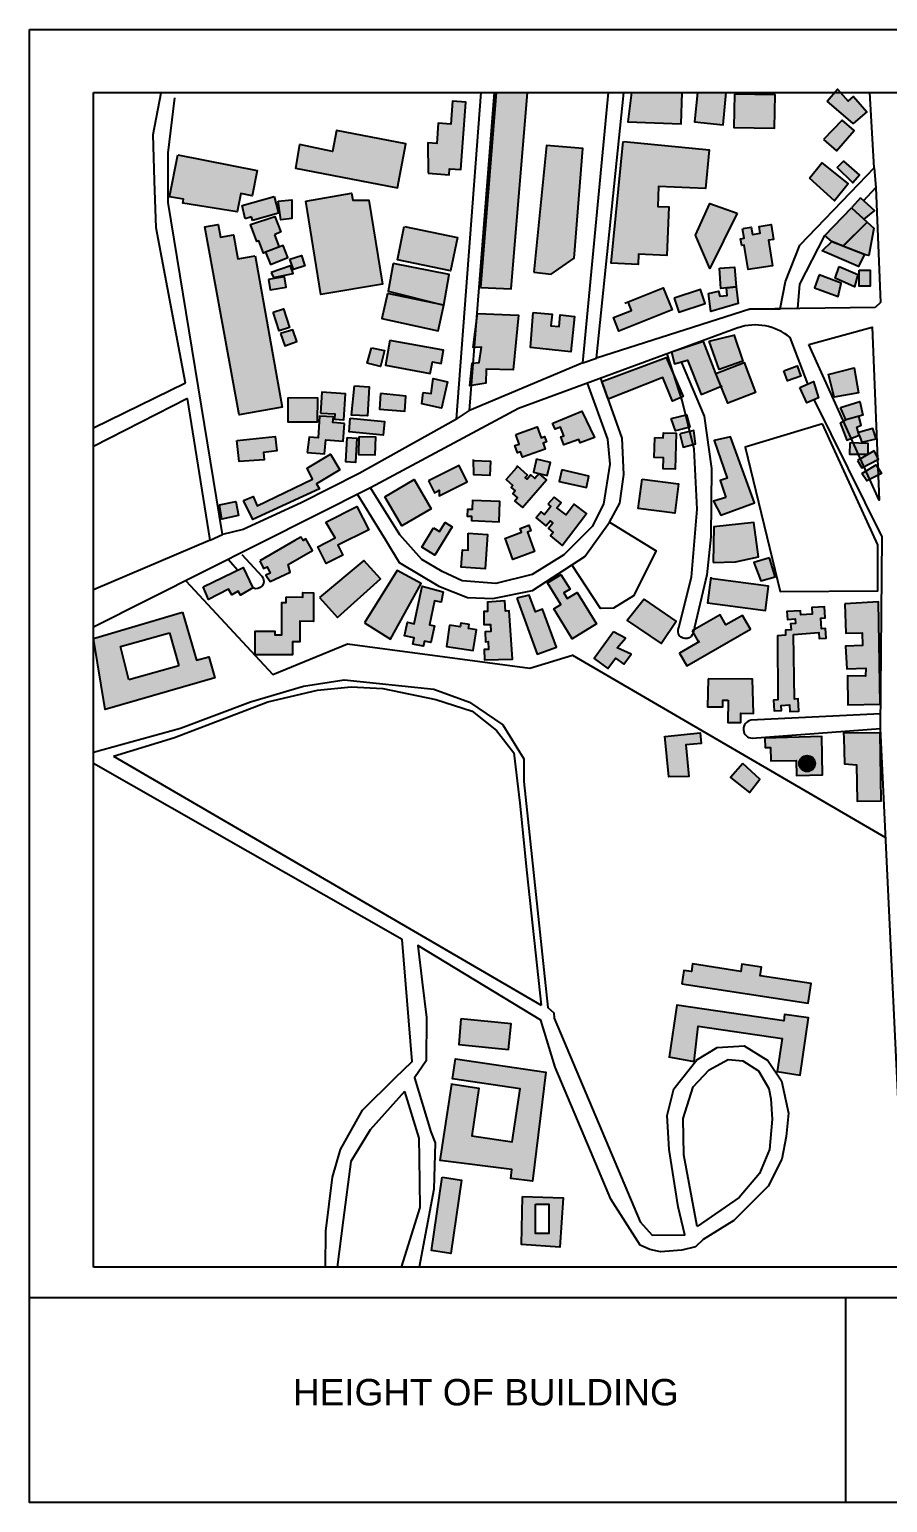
# Model space of a CAD drawing. Header units: millimetres. Extents: x -75360 to 914439, y -5036 to 71141.
# Drawn here: x 393312 to 412789, y -4329 to 29103 of the extents above; entities that cross this region are included whole.
import ezdxf

# ---------------------------------------------------------------- set-up
doc = ezdxf.new("R2010")
doc.units = ezdxf.units.MM
doc.styles.get("Standard").update_dxf_attribs({"font": 'arial.ttf'})

msp = doc.modelspace()

# ---------------------------------------------------------------- hatches: boundary and pattern name
at = {"true_color": 0x2776bb}
h = msp.add_hatch(color=152, dxfattribs=at)
h.dxf.hatch_style = 1
h.paths.add_polyline_path([(408741, 26372), (406787, 26562), (406519, 23796), (407128, 23769), (407138, 24003), (407780, 23974), (407828, 25074), (407571, 25085), (407591, 25539), (408656, 25493)])
h.paths.add_polyline_path([(401857, 26509), (400283, 26813), (400190, 26332), (399438, 26489), (399353, 25956), (401664, 25509)])
h.paths.add_polyline_path([(401016, 25231), (400649, 25225), (400619, 25390), (399583, 25203), (399929, 23090), (401329, 23319)])
h.paths.add_polyline_path([(403219, 27453), (402912, 27475), (402874, 26957), (402591, 26978), (402557, 26518), (402352, 26533), (402360, 25838), (402836, 25803), (402846, 25942), (403106, 25923)])
h.paths.add_polyline_path([(412624, 13141), (411789, 13129), (411793, 13024), (411814, 12435), (412084, 12416), (412096, 11589), (412646, 11597)])
h.paths.add_polyline_path([(409678, 15489), (409495, 15806), (409118, 15589), (408986, 15818), (408390, 15473), (408375, 15412), (408498, 15197), (408067, 14948), (408235, 14657)])
h.paths.add_polyline_path([(405744, 16326), (405519, 16188), (405442, 16314), (405582, 16399), (405377, 16734), (405073, 16547), (405376, 16053), (405214, 15954), (405631, 15275), (406182, 15613)])
h.paths.add_polyline_path([(404958, 15946), (404796, 15887), (404658, 16267), (404372, 16196), (404836, 14924), (405272, 15083)])
h.paths.add_polyline_path([(405958, 18115), (405678, 18328), (405493, 18085), (405284, 18243), (405377, 18365), (405218, 18487), (405079, 18331), (405148, 18275), (404999, 18092), (404923, 18154), (404811, 18017), (405035, 17834), (405131, 17951), (405194, 17900), (405093, 17777), (405200, 17689), (405135, 17610), (405406, 17388)])
h.paths.add_polyline_path([(410088, 24318), (410203, 24337), (410149, 24676), (409873, 24632), (409897, 24480), (409721, 24452), (409695, 24613), (409497, 24581), (409531, 24364), (409454, 24352), (409478, 24202), (409538, 24211), (409628, 23654), (410180, 23742)])
h.paths.add_polyline_path([(409372, 24932), (408757, 25156), (408426, 24435), (408753, 23679)])
h.paths.add_polyline_path([(410239, 27620), (409312, 27635), (409300, 26878), (410226, 26862)])
h.paths.add_polyline_path([(409127, 27671), (408474, 27671), (408409, 27004), (409056, 26941)])
h.paths.add_polyline_path([(408130, 27671), (406974, 27671), (406897, 27010), (408101, 26961)])
at = {"true_color": 0xffffff}
h = msp.add_hatch(color=7, dxfattribs=at)
h.dxf.hatch_style = 1
h.paths.add_polyline_path([(404615, 27672), (403907, 27672), (403552, 23245), (404245, 23220)])
h.paths.add_polyline_path([(405873, 26404), (405051, 26471), (404764, 23591), (405150, 23553), (405672, 23913)])
h.paths.add_polyline_path([(407992, 15673), (407263, 16172), (406879, 15687), (407647, 15165)])
h.paths.add_polyline_path([(406966, 14928), (406655, 15069), (406841, 15287), (406569, 15431), (406132, 14824), (406442, 14601), (406613, 14838), (406803, 14701)])
h.paths.add_polyline_path([(408043, 18790), (407218, 18896), (407132, 18230), (407957, 18124)])
h = msp.add_hatch(color=7, dxfattribs=at)
h.dxf.hatch_style = 1
h.paths.add_polyline_path([(415501, 27141), (415204, 27427), (415163, 27299), (414997, 27377), (414847, 27086), (414858, 26873), (414922, 26841), (415105, 26724), (415278, 26879)])
h.paths.add_polyline_path([(415793, 26978), (415554, 27204), (415278, 26879), (415488, 26656)])
h.paths.add_polyline_path([(416862, 27130), (416506, 26885), (416971, 26275), (417311, 26531)])
h.paths.add_polyline_path([(416664, 26284), (416463, 26588), (416070, 26328), (416272, 26024)])
h.paths.add_polyline_path([(416627, 26192), (416167, 25849), (416675, 25177), (416964, 25395), (417130, 25516)])
h.paths.add_polyline_path([(415740, 25407), (415466, 25746), (415083, 25435), (415358, 25097)])
h.paths.add_polyline_path([(416476, 25218), (416225, 25476), (415760, 25098), (416016, 24812)])
h.paths.add_polyline_path([(417137, 25139), (416964, 25395), (416385, 24959), (416597, 24699)])
h.paths.add_polyline_path([(417508, 26021), (417296, 26100), (417068, 25958), (416991, 25703), (417130, 25516), (417189, 25479), (417291, 25441)])
h.paths.add_polyline_path([(419493, 26578), (418129, 26740), (418090, 26235), (418406, 26210), (418370, 25745), (419366, 25615)])
h.paths.add_polyline_path([(415722, 24350), (415717, 24548), (414988, 24378), (415006, 24026), (415651, 24170), (415702, 23833), (415980, 24010)])
h.paths.add_polyline_path([(415651, 24170), (415006, 24026), (415025, 23672), (415702, 23833)])
h.paths.add_polyline_path([(415702, 23833), (415025, 23672), (415043, 23327), (415395, 23358), (415741, 23387)])
h.paths.add_polyline_path([(415793, 23391), (415395, 23356), (415429, 22969), (415810, 23009)])
h.paths.add_polyline_path([(416445, 23761), (415837, 23705), (415873, 23303), (416049, 23328), (416088, 23050), (416326, 23083), (416288, 23353), (416467, 23378)])
h.paths.add_polyline_path([(416482, 24454), (416235, 24786), (415739, 24465), (415932, 24107)])
h.paths.add_polyline_path([(416513, 24283), (416207, 24281), (416204, 23999), (416510, 23996)])
h.paths.add_polyline_path([(416849, 24282), (416513, 24283), (416511, 24090), (416851, 24099)])
h.paths.add_polyline_path([(417438, 24557), (417130, 24575), (417119, 24467), (417042, 24475), (416959, 23650), (417343, 23612)])
h.paths.add_polyline_path([(416871, 24019), (416543, 23999), (416549, 23755), (416877, 23763)])
h.paths.add_polyline_path([(417021, 23196), (416925, 23603), (416491, 23475), (416516, 23361), (416373, 23330), (416438, 23028)])
h.paths.add_polyline_path([(417534, 24173), (417406, 23744), (418677, 23381), (418811, 23813)])
h.paths.add_polyline_path([(418520, 24865), (418239, 24953), (418141, 24659), (418428, 24570)])
h.paths.add_polyline_path([(419189, 24502), (418783, 24625), (418743, 24493), (418463, 24577), (418394, 24349), (419080, 24142)])
h.paths.add_polyline_path([(419143, 25513), (418178, 25554), (418161, 25142), (419126, 25103)])
h.paths.add_polyline_path([(419373, 23611), (418950, 23694), (418866, 23268), (419290, 23185)])
h.paths.add_polyline_path([(418124, 22994), (418004, 22787), (418313, 22639), (418234, 22473), (418294, 22439), (418560, 22755)])
h.paths.add_polyline_path([(418679, 22689), (418560, 22755), (418294, 22439), (418473, 22335)])
h.paths.add_polyline_path([(418112, 22698), (417867, 22790), (417757, 22506), (418001, 22412)])
h.paths.add_polyline_path([(417431, 23140), (417089, 23198), (417026, 22897), (417375, 22814)])
h.paths.add_polyline_path([(417034, 22039), (415247, 22335), (415118, 22008), (416978, 21700)])
h.paths.add_polyline_path([(417134, 21420), (416816, 21432), (416780, 20780), (417111, 20768)])
h.paths.add_polyline_path([(417954, 21306), (417738, 21439), (417547, 21128), (417762, 20995)])
h.paths.add_polyline_path([(418416, 21157), (418106, 21293), (418099, 21272), (417932, 20889), (418240, 20755)])
h.paths.add_polyline_path([(418663, 20829), (418491, 20916), (418305, 20545), (418477, 20458)])
h.paths.add_polyline_path([(419360, 20491), (419042, 20631), (418937, 20393), (419255, 20253)])
h.paths.add_polyline_path([(419346, 20128), (419060, 20221), (418965, 19931), (419251, 19837)])
h.paths.add_polyline_path([(418780, 19465), (417816, 19602), (417804, 19364), (418744, 19223)])
h.paths.add_polyline_path([(417445, 19798), (416767, 19881), (416744, 19459), (417436, 19393)])
h.paths.add_polyline_path([(417669, 19332), (416962, 19358), (416962, 19123), (417669, 19123)])
h.paths.add_polyline_path([(418541, 19107), (418277, 19116), (418259, 18843), (418523, 18825)])
h.paths.add_polyline_path([(418530, 18599), (418248, 18605), (418253, 18278), (418525, 18290)])
h.paths.add_polyline_path([(419276, 18774), (419158, 19028), (418538, 18739), (418680, 18496)])
h.paths.add_polyline_path([(415827, 16481), (415429, 16444), (415557, 15841), (415833, 15886)])
h.paths.add_polyline_path([(417099, 16584), (416121, 16559), (416127, 15938), (417113, 16004)])
h.paths.add_polyline_path([(417543, 16953), (417135, 16953), (417135, 15887), (417543, 15887)])
h.paths.add_polyline_path([(419662, 17918), (419242, 18008), (419260, 17711), (418240, 17895), (418088, 15961), (419033, 15904), (419054, 16246), (418472, 16281), (418519, 17060), (419312, 16810)])
h.paths.add_polyline_path([(417244, 13239), (417253, 13237), (417313, 13485), (416625, 13653), (416398, 12835), (417066, 12675), (417107, 12738)])
h.paths.add_polyline_path([(417845, 13144), (417244, 13239), (417102, 12721), (417714, 12553)])
h.paths.add_polyline_path([(416567, 13656), (416313, 13706), (416334, 13814), (416000, 13880), (415957, 13664), (415871, 13231), (416433, 13079)])
h.paths.add_polyline_path([(415957, 13664), (415661, 13742), (415525, 13209), (415850, 13126)])
h.paths.add_polyline_path([(418613, 13290), (418291, 13374), (418101, 12649), (418396, 12572)])
h.paths.add_polyline_path([(418911, 13000), (418575, 13067), (418437, 12626), (418780, 12530)])
h.paths.add_polyline_path([(419231, 12840), (418908, 12911), (418820, 12559), (419153, 12486)])
h.paths.add_polyline_path([(418384, 15090), (418010, 15161), (417788, 14207), (418133, 14138)])
h.paths.add_polyline_path([(418133, 14138), (417788, 14207), (417658, 13663), (418030, 13593)])
h.paths.add_polyline_path([(418682, 15094), (418396, 15169), (418384, 15090), (418133, 14138), (418030, 13593), (418028, 13582), (418304, 13536)])
h.paths.add_polyline_path([(418010, 15161), (417625, 15234), (417443, 14276), (417788, 14207)])
h.paths.add_polyline_path([(419016, 15007), (418682, 15094), (418450, 14024), (418739, 13948)])
h.paths.add_polyline_path([(419368, 14920), (419078, 15004), (418991, 14649), (419283, 14599)])
h.paths.add_polyline_path([(419333, 14527), (418976, 14599), (418920, 14322), (419261, 14257)])
h.paths.add_polyline_path([(416241, 10476), (415946, 10664), (415537, 10082), (415829, 9880)])
h.paths.add_polyline_path([(416881, 10576), (416569, 10741), (416275, 10286), (416598, 10096)])
h.paths.add_polyline_path([(417605, 10594), (417479, 10663), (417015, 9893), (417167, 9801)])
h.paths.add_polyline_path([(417970, 10200), (417715, 10381), (417400, 9906), (417640, 9736)])
h.paths.add_polyline_path([(417942, 10938), (417666, 11090), (417429, 10691), (417717, 10532)])
h.paths.add_polyline_path([(418621, 10868), (418127, 10868), (418127, 10242), (418621, 10242)])
h.paths.add_polyline_path([(418063, 11235), (417996, 11381), (417802, 11448), (417683, 11314), (417746, 11110), (417949, 11101)])
h.paths.add_polyline_path([(419820, 11430), (419423, 11535), (419196, 11535), (419196, 11097), (419775, 11097), (419820, 11158)])
h.paths.add_polyline_path([(419820, 11535), (419423, 11535), (419820, 11430)], flags=17)
h.paths.add_polyline_path([(416154, 6817), (415743, 6868), (415733, 6574), (416123, 6559)])
h.paths.add_polyline_path([(416900, 6181), (416668, 6201), (416631, 5773), (416864, 5753)])
h.paths.add_polyline_path([(417625, 6474), (417386, 6543), (417286, 6264), (417526, 6191)])
h.paths.add_polyline_path([(416572, 5791), (416145, 5830), (416129, 5513), (416557, 5477)])
h.paths.add_polyline_path([(417324, 5376), (417028, 5402), (416997, 5056), (417317, 5050)])
h.paths.add_polyline_path([(418623, 4984), (418627, 5055), (418186, 5095), (418152, 4784), (418555, 4762, -0.120737)])
h.paths.add_polyline_path([(418853, 5486), (418617, 5574), (418505, 5295), (418738, 5201)])
h.paths.add_polyline_path([(419130, 5887), (418830, 5974), (418757, 5722), (419081, 5654)])
h.paths.add_polyline_path([(419270, 6552), (418922, 6630), (418868, 6337), (419255, 6265)])
h.paths.add_polyline_path([(419697, 6154), (419363, 6245), (419214, 5838), (419537, 5719)])
h.paths.add_polyline_path([(419677, 6687), (419324, 6723), (419291, 6521), (419641, 6464)])
h.paths.add_polyline_path([(417515, 5047), (417317, 5051), (417317, 5050), (417073, 5055), (417051, 4619), (417252, 4626), (417253, 4593), (417488, 4580)])
h.paths.add_polyline_path([(418014, 5034), (417814, 5047), (417754, 4535), (417952, 4512)])
h.paths.add_polyline_path([(419619, 4610), (419142, 4760), (419056, 4450), (419536, 4315)])
h.paths.add_polyline_path([(419428, 4261), (419392, 4112), (419746, 4001), (419774, 4156)])
h.paths.add_polyline_path([(419640, 4019), (419076, 4196), (419020, 3995), (419589, 3836)])
h.paths.add_polyline_path([(419303, 3676), (418927, 3775), (418873, 3595), (419245, 3484)])
h.paths.add_polyline_path([(420028, 3852), (419753, 3937), (419666, 3659), (419941, 3573)])
h.paths.add_polyline_path([(418276, 3505), (417757, 3637), (417711, 3380), (418211, 3252)])
h.paths.add_polyline_path([(419963, 3307), (419638, 3414), (419510, 3026), (419877, 2940)])
h.paths.add_polyline_path([(417506, 2066), (417246, 2119), (417153, 1703), (417413, 1645)])
h.paths.add_polyline_path([(419253, 2196), (418890, 2273), (418805, 1887), (418736, 1535), (419045, 1505), (419077, 1830), (419173, 1821)])
h.paths.add_polyline_path([(412582, 16115), (411818, 16066), (411842, 15399), (412209, 15412), (412219, 15123), (411836, 15109), (411861, 14590), (412297, 14610), (412288, 14422), (411879, 14437), (411890, 13775), (412621, 13787)])
h.paths.add_polyline_path([(410651, 15375), (411226, 15414), (411235, 15279), (411394, 15290), (411379, 15506), (411288, 15499), (411272, 15745), (411374, 15751), (411357, 16000), (411068, 15981), (411078, 15831), (410821, 15814), (410815, 15911), (410505, 15891), (410520, 15715), (410691, 15729), (410699, 15624), (410587, 15615), (410599, 15480), (410473, 15469), (410476, 15353), (410293, 15344), (410296, 13887), (410199, 13880), (410216, 13638), (410384, 13650), (410376, 13763), (410562, 13777), (410573, 13621), (410778, 13635), (410759, 13913), (410679, 13907)])
h.paths.add_polyline_path([(409752, 17916), (408844, 17813), (408834, 17007), (409338, 17020), (409860, 17131)])
h = msp.add_hatch(color=7, dxfattribs=at)
h.dxf.hatch_style = 1
h.paths.add_polyline_path([(412015, 27582), (411892, 27476), (411724, 27670), (411586, 27670), (411422, 27476), (412005, 26965), (412316, 27235)])
h.paths.add_polyline_path([(411761, 27047), (411337, 26606), (411632, 26349), (412033, 26810)])
h.paths.add_polyline_path([(411787, 26112), (411646, 25968), (412000, 25620), (412151, 25793)])
h.paths.add_polyline_path([(411300, 26078), (411018, 25730), (411586, 25215), (411895, 25597)])
at = {"true_color": 0xadddf7}
h = msp.add_hatch(color=141, dxfattribs=at)
h.dxf.hatch_style = 1
h.paths.add_polyline_path([(402904, 17814), (402746, 17910), (402622, 17706), (402481, 17792), (402219, 17352), (402515, 17173)])
h.paths.add_polyline_path([(403706, 17641), (403272, 17671), (403267, 17285), (403140, 17294), (403113, 16901), (403652, 16863)])
h.paths.add_polyline_path([(404616, 17693), (404691, 17723), (404644, 17849), (404449, 17776), (404480, 17693), (404108, 17554), (404283, 17075), (404774, 17254)])
h.paths.add_polyline_path([(405393, 19108), (405334, 18841), (405954, 18705), (406010, 18967)])
h.paths.add_polyline_path([(405045, 18884), (404879, 19025), (404783, 18913), (404690, 18992), (404612, 18900), (404567, 18935), (404615, 18989), (404391, 19189), (404356, 19144), (404136, 18886), (404287, 18756), (404243, 18705), (404333, 18629), (404280, 18567), (404392, 18471), (404330, 18399), (404505, 18250)])
h.paths.add_polyline_path([(403990, 18390), (403370, 18416), (403361, 18206), (403257, 18210), (403250, 18059), (403348, 18055), (403344, 17958), (403971, 17932)])
h.paths.add_polyline_path([(405135, 19276), (404817, 19350), (404749, 19056), (405066, 18982)])
h.paths.add_polyline_path([(400461, 20163), (400201, 20180), (400210, 20308), (399896, 20329), (399863, 19836), (399663, 19850), (399616, 19505), (400011, 19474), (400036, 19789), (400434, 19758)])
h.paths.add_polyline_path([(400740, 19829), (400522, 19841), (400495, 19288), (400710, 19276)])
h.paths.add_polyline_path([(401163, 19859), (400795, 19867), (400785, 19449), (401153, 19441)])
h.paths.add_polyline_path([(402710, 21822), (401495, 22044), (401392, 21485), (402411, 21298), (402459, 21559), (402655, 21523)])
h.paths.add_polyline_path([(398436, 23966), (398044, 23896), (397945, 24442), (397652, 24389), (397599, 24676), (397296, 24621), (398075, 20357), (399050, 20532)])
h.paths.add_polyline_path([(402717, 22843), (401436, 23114), (401310, 22546), (402588, 22262)])
h.paths.add_polyline_path([(402838, 23539), (401570, 23795), (401453, 23166), (402717, 22843)])
h.paths.add_polyline_path([(401819, 24629), (401665, 23871), (402871, 23626), (403025, 24385)])
h.paths.add_polyline_path([(398478, 25901), (396678, 26257), (396490, 25305), (396811, 25253), (396796, 25161), (398027, 24961), (398109, 25377), (398364, 25326)])
h.paths.add_polyline_path([(398863, 25312), (398140, 25111), (398210, 24808), (398352, 24848), (398374, 24769), (398968, 24935)])
h.paths.add_polyline_path([(399014, 24509), (398881, 24859), (398331, 24675), (398473, 24293), (398517, 24307), (398622, 24029), (398672, 24048), (398983, 24165), (398877, 24444)])
h.paths.add_polyline_path([(399265, 25235), (398956, 25209), (399016, 24779), (399265, 24815)])
h.paths.add_polyline_path([(399071, 24199), (398672, 24048), (398783, 23770), (399179, 23927)])
h.paths.add_polyline_path([(399239, 23741), (398800, 23589), (398850, 23475), (399300, 23564)])
h.paths.add_polyline_path([(399489, 23975), (399225, 23889), (399308, 23654), (399566, 23738)])
h.paths.add_polyline_path([(399099, 23490), (398735, 23428), (398775, 23194), (399138, 23256)])
h.paths.add_polyline_path([(399077, 22760), (398844, 22685), (398979, 22266), (399213, 22342)])
h.paths.add_polyline_path([(399288, 22284), (399008, 22201), (399105, 21924), (399380, 22021)])
h.paths.add_polyline_path([(401373, 21818), (401079, 21880), (400979, 21533), (401279, 21456)])
h.paths.add_polyline_path([(425358, 10332), (426483, 10332), (426483, 10744), (425358, 10744)], flags=9)
h.paths.add_polyline_path([(425377, 8062), (426502, 8062), (426502, 8474), (425377, 8474)], flags=9)
h.paths.add_polyline_path([(425385, 6927), (426510, 6927), (426510, 7339), (425385, 7339)], flags=9)
h.paths.add_polyline_path([(425380, 9271), (426505, 9271), (426505, 9683), (425380, 9683)], flags=9)
h.paths.add_polyline_path([(426953, -701), (429078, -701), (429078, 123), (426953, 123)], flags=9)
h.paths.add_polyline_path([(425377, 11616), (426346, 11616), (426346, 12028), (425377, 12028)], flags=9)
h.paths.add_polyline_path([(422474, 12655), (423739, 12655), (423739, 13068), (422474, 13068)], flags=9)
h.paths.add_polyline_path([(424951, 12641), (426960, 12641), (426960, 13053), (424951, 13053)], flags=9)
h.paths.add_polyline_path([(398585, -2483), (404800, -2483), (404800, -1247), (398585, -1247)], flags=9)
h.paths.add_polyline_path([(413431, -812), (414997, -812), (414997, 13), (413431, 13)], flags=9)
h.paths.add_polyline_path([(417307, -3943), (420923, -3943), (420923, -3119), (417307, -3119)], flags=9)
h.paths.add_polyline_path([(417310, -2963), (424621, -2963), (424621, -2139), (417310, -2139)], flags=9)
h.paths.add_polyline_path([(417307, -1921), (422725, -1921), (422725, -1097), (417307, -1097)], flags=9)
h.paths.add_polyline_path([(417308, -894), (422974, -894), (422974, -70), (417308, -70)], flags=9)
at = {"true_color": 0xffffff}
h = msp.add_hatch(color=7, dxfattribs=at)
h.dxf.hatch_style = 1
h.paths.add_polyline_path([(409300, 22167), (408741, 22026), (408966, 21385), (409501, 21574)])
h.paths.add_polyline_path([(408609, 22023), (407884, 21776), (407954, 21515), (408247, 21598), (408555, 20820), (409009, 21001), (408890, 21294)])
h.paths.add_polyline_path([(407761, 21660), (406307, 21117), (406451, 20711), (407685, 21202), (407909, 20666), (408105, 20753), (407956, 21217)])
h.paths.add_polyline_path([(409532, 21542), (408890, 21294), (409009, 21001), (409164, 20620), (409794, 20863)])
h.paths.add_polyline_path([(412028, 21421), (411448, 21276), (411577, 20757), (412129, 20856)])
h.paths.add_polyline_path([(411107, 21114), (410798, 20979), (410953, 20631), (411224, 20746)])
h.paths.add_polyline_path([(410738, 21470), (410434, 21357), (410520, 21125), (410824, 21238)])
h.paths.add_polyline_path([(412162, 20660), (411723, 20523), (411840, 20241), (412226, 20348)])
h.paths.add_polyline_path([(412094, 20080), (412190, 20123), (412134, 20323), (411840, 20241), (411788, 20213), (411965, 19822), (412147, 19893)])
h.paths.add_polyline_path([(411788, 20213), (411710, 20172), (411862, 19782), (411965, 19822)])
h.paths.add_polyline_path([(412349, 19705), (412013, 19716), (412127, 19466), (412348, 19465)])
h.paths.add_polyline_path([(412013, 19716), (411935, 19718), (411926, 19466), (412127, 19466)])
h.paths.add_polyline_path([(412455, 20047), (412129, 19956), (412147, 19893), (412202, 19733), (412527, 19810)])
h.paths.add_polyline_path([(412562, 19391), (412486, 19538), (412174, 19361), (412255, 19183), (412564, 19341)])
h.paths.add_polyline_path([(412571, 19153), (412531, 19219), (412301, 19081), (412386, 18893), (412578, 18990)])
h.paths.add_polyline_path([(412571, 19153), (412578, 18990), (412648, 19025)])
h.paths.add_polyline_path([(412301, 19081), (412205, 19022), (412321, 18860), (412386, 18893)])
h.paths.add_polyline_path([(412174, 19361), (412103, 19321), (412202, 19155), (412255, 19183)])
h.paths.add_polyline_path([(412562, 19391), (412564, 19341), (412583, 19350)])
h.paths.add_polyline_path([(407993, 19938), (407702, 19947), (407699, 19838), (407508, 19844), (407494, 19388), (407701, 19381), (407693, 19132), (407967, 19123)])
h.paths.add_polyline_path([(408209, 20354), (407878, 20270), (407977, 19992), (408279, 20069)])
h.paths.add_polyline_path([(408301, 19980), (408071, 19923), (408152, 19626), (408373, 19686)])
h.paths.add_polyline_path([(408395, 20003), (408301, 19980), (408373, 19686), (408430, 19701)])
h.paths.add_polyline_path([(408229, 20359), (408209, 20354), (408279, 20069), (408301, 20074)])
h.paths.add_polyline_path([(409769, 18363), (409221, 19861), (408852, 19774), (409150, 18922), (408987, 18867), (409118, 18484), (408840, 18399), (409001, 18082)])
h.paths.add_polyline_path([(410106, 17112), (409755, 17006), (409914, 16590), (410238, 16678)])
h.paths.add_polyline_path([(404412, 22620), (403481, 22655), (403459, 22480), (403412, 21885), (403574, 21891), (403523, 21546), (403384, 21530), (403344, 21021), (403672, 21073), (403678, 21391), (404291, 21380)])
h.paths.add_polyline_path([(405681, 22591), (405361, 22623), (405335, 22359), (405149, 22378), (405175, 22638), (404748, 22682), (404687, 21883), (405600, 21790)])
h.paths.add_polyline_path([(411738, 23347), (411239, 23533), (411131, 23238), (411666, 23041)])
h.paths.add_polyline_path([(412117, 23541), (411689, 23724), (411598, 23459), (412035, 23265)])
h.paths.add_polyline_path([(412396, 23639), (412144, 23639), (412144, 23278), (412396, 23278)])
h.paths.add_polyline_path([(411776, 24181), (411782, 24187), (411524, 24287), (411301, 24078), (412126, 23726), (412258, 23993)])
h.paths.add_polyline_path([(412475, 24592), (412323, 24729), (411782, 24187), (412262, 24000), (412258, 23993), (412363, 23974)])
h.paths.add_polyline_path([(412323, 24729), (411970, 25051), (411365, 24430), (411524, 24287), (411782, 24187)])
h.paths.add_polyline_path([(412489, 24997), (412178, 25278), (411970, 25051), (412248, 24797)])
h.paths.add_polyline_path([(408543, 23199), (407944, 23006), (408051, 22684), (408649, 22883)])
h.paths.add_polyline_path([(409356, 23261), (409132, 23238), (409150, 23065), (408981, 23047), (408953, 23167), (408728, 23114), (408774, 22701), (409395, 22883)])
h.paths.add_polyline_path([(409313, 23710), (408971, 23687), (409003, 23227), (409356, 23261)])
h = msp.add_hatch(color=7, dxfattribs=at)
h.dxf.hatch_style = 1
h.paths.add_polyline_path([(404838, 20085), (404353, 19908), (404428, 19693), (404331, 19658), (404390, 19495), (404458, 19519), (404504, 19393), (405017, 19580), (404969, 19711), (405050, 19741), (405005, 19863), (404929, 19835)])
h.paths.add_polyline_path([(405848, 20442), (405186, 20167), (405244, 20028), (405365, 20076), (405442, 19883), (405370, 19854), (405442, 19675), (405785, 19800), (405814, 19722), (406136, 19840)])
h.paths.add_polyline_path([(403775, 19305), (403391, 19321), (403399, 18997), (403762, 18983)])
h.paths.add_polyline_path([(401855, 20780), (401283, 20841), (401256, 20485), (401830, 20442)])
h.paths.add_polyline_path([(401019, 20996), (400687, 21015), (400624, 20352), (400982, 20332)])
h.paths.add_polyline_path([(400486, 20836), (399952, 20869), (399918, 20395), (400241, 20376), (400234, 20261), (400450, 20247)])
h.paths.add_polyline_path([(399849, 20745), (399187, 20748), (399185, 20194), (399846, 20191)])
h.paths.add_polyline_path([(400360, 19108), (400147, 19465), (399615, 19147), (399736, 18899), (398479, 18288), (398388, 18503), (398173, 18413), (398380, 17981), (399894, 18678), (399831, 18792)])
h.paths.add_polyline_path([(397993, 18390), (397622, 18314), (397678, 17992), (398059, 18071)])
h.paths.add_polyline_path([(401368, 20208), (400591, 20282), (400572, 19971), (401339, 19898)])
h.paths.add_polyline_path([(402797, 21107), (402472, 21180), (402433, 20843), (402247, 20865), (402217, 20605), (402662, 20505)])
h.paths.add_polyline_path([(407699, 23239), (406898, 22918), (406974, 22728), (406568, 22566), (406692, 22257), (407899, 22739)])
at = {"true_color": 0x105689}
h = msp.add_hatch(color=146, dxfattribs=at)
h.dxf.hatch_style = 1
h.paths.add_polyline_path([(401277, 16633), (400899, 17052), (399895, 16213), (400305, 15758)])
h.paths.add_polyline_path([(402202, 16526), (401659, 16823), (400914, 15637), (401510, 15262)])
h.paths.add_polyline_path([(402044, 18886), (401377, 18498), (401761, 17836), (402429, 18224)])
h.paths.add_polyline_path([(403062, 19209), (402366, 18861), (402503, 18589), (402614, 18644), (402615, 18520), (403248, 18837)])
h.paths.add_polyline_path([(398624, 19505), (398926, 19537), (398892, 19866), (398022, 19774), (398072, 19294), (398642, 19339)])
at = {"true_color": 0xadddf7}
h = msp.add_hatch(color=141, dxfattribs=at)
h.dxf.hatch_style = 1
h.paths.add_polyline_path([(411300, 13053), (410006, 13022), (410010, 12807), (410135, 12809), (410141, 12505), (410714, 12515), (410720, 12172), (411316, 12183)])
h.paths.add_polyline_path([(411143, 12443, -1), (410781, 12443, -1)], flags=16)
h.paths.add_polyline_path([(409724, 14360), (408717, 14362), (408705, 13732), (409050, 13726), (409053, 13884), (409173, 13881), (409163, 13376), (409457, 13371), (409461, 13583), (409745, 13577)])
h.paths.add_polyline_path([(416418, 18508), (415546, 18550), (415500, 16797), (416334, 16757)])
h.paths.add_polyline_path([(417294, 17883), (416870, 17888), (416845, 17234), (417286, 17249)])
h.paths.add_polyline_path([(417335, 12045), (416131, 12291), (415904, 11212), (417074, 10965)])
h.paths.add_polyline_path([(411053, 7448), (409899, 7624), (409929, 7818), (409485, 7886), (409460, 7726), (408363, 7894), (408337, 7722), (408163, 7748), (408116, 7441), (410984, 7002)])
h.paths.add_polyline_path([(410996, 6668), (410452, 6749), (410431, 6602), (408007, 6960), (407833, 5782), (408399, 5679), (408487, 6483), (410397, 6201), (410286, 5451), (410805, 5374)])
h.paths.add_polyline_path([(397382, 14866), (397102, 14786), (396788, 15881), (394769, 15284), (395027, 13672), (397519, 14385)])
h.paths.add_polyline_path([(395379, 15099), (396488, 15412), (396699, 14664), (395569, 14346)], flags=16)
h.paths.add_polyline_path([(399451, 15672), (399756, 15670), (399760, 16315), (399518, 16324), (399514, 16219), (399137, 16230), (399140, 16100), (399041, 16100), (399041, 15365), (398880, 15365), (398880, 15450), (398434, 15450), (398434, 14909), (399284, 14909), (399284, 15208), (399451, 15208)])
h.paths.add_polyline_path([(404203, 15910), (404120, 15904), (404104, 16133), (403705, 16107), (403705, 15891), (403629, 15891), (403629, 15601), (403780, 15595), (403788, 15437), (403657, 15430), (403663, 15207), (403726, 15209), (403730, 15032), (403634, 15030), (403640, 14793), (404276, 14808)])
h.paths.add_polyline_path([(403456, 15481), (403279, 15507), (403292, 15601), (403101, 15629), (403089, 15544), (402846, 15585), (402775, 15096), (403387, 15007)])
h.paths.add_polyline_path([(400746, 18277), (400042, 17924), (400253, 17563), (399856, 17364), (400048, 16981), (400427, 17172), (400314, 17397), (401012, 17748)])
h.paths.add_polyline_path([(399733, 17281), (399583, 17539), (399522, 17504), (399475, 17584), (399339, 17505), (398543, 17044), (398625, 16870), (398708, 16909), (398777, 16764), (398677, 16717), (398777, 16577), (399228, 16784), (399182, 16962)])
h.paths.add_polyline_path([(398162, 16890), (397257, 16456), (397374, 16167), (397831, 16401), (397905, 16274), (398048, 16358), (398103, 16265), (398383, 16430)])
h.paths.add_polyline_path([(402509, 16138), (402655, 16107), (402704, 16336), (402227, 16469), (402046, 15615), (401889, 15648), (401823, 15338), (402042, 15292), (402013, 15155), (402252, 15104), (402277, 15219), (402425, 15188), (402506, 15570), (402394, 15593)])
h.paths.add_polyline_path([(425358, 10332), (426483, 10332), (426483, 10744), (425358, 10744)], flags=9)
h.paths.add_polyline_path([(425377, 8062), (426502, 8062), (426502, 8474), (425377, 8474)], flags=9)
h.paths.add_polyline_path([(425385, 6927), (426510, 6927), (426510, 7339), (425385, 7339)], flags=9)
h.paths.add_polyline_path([(425380, 9271), (426505, 9271), (426505, 9683), (425380, 9683)], flags=9)
h.paths.add_polyline_path([(426953, -701), (429078, -701), (429078, 123), (426953, 123)], flags=9)
h.paths.add_polyline_path([(425377, 11616), (426346, 11616), (426346, 12028), (425377, 12028)], flags=9)
h.paths.add_polyline_path([(422474, 12655), (423739, 12655), (423739, 13068), (422474, 13068)], flags=9)
h.paths.add_polyline_path([(424951, 12641), (426960, 12641), (426960, 13053), (424951, 13053)], flags=9)
h.paths.add_polyline_path([(398585, -2483), (404800, -2483), (404800, -1247), (398585, -1247)], flags=9)
h.paths.add_polyline_path([(413431, -812), (414997, -812), (414997, 13), (413431, 13)], flags=9)
h.paths.add_polyline_path([(417307, -3943), (420923, -3943), (420923, -3119), (417307, -3119)], flags=9)
h.paths.add_polyline_path([(417310, -2963), (424621, -2963), (424621, -2139), (417310, -2139)], flags=9)
h.paths.add_polyline_path([(417307, -1921), (422725, -1921), (422725, -1097), (417307, -1097)], flags=9)
h.paths.add_polyline_path([(417308, -894), (422974, -894), (422974, -70), (417308, -70)], flags=9)
at = {"true_color": 0xffffff}
h = msp.add_hatch(color=7, dxfattribs=at)
h.dxf.hatch_style = 1
h.paths.add_polyline_path([(410090, 16470), (408772, 16642), (408699, 16089), (410018, 15917)])
h = msp.add_hatch(color=7, dxfattribs=at)
h.dxf.hatch_style = 1
h.paths.add_polyline_path([(408208, 12865), (408557, 12898), (408534, 13136), (407736, 13061), (407823, 12142), (408275, 12151)])
h.paths.add_polyline_path([(409507, 12440), (409223, 12123), (409658, 11786), (409890, 12086)])
at = {"true_color": 0xfe1916}
h = msp.add_hatch(color=1, dxfattribs=at)
h.dxf.hatch_style = 1
h.paths.add_polyline_path([(411143, 12443, 1), (410781, 12443, 1)])
at = {"true_color": 0xffffff}
h = msp.add_hatch(color=7, dxfattribs=at)
h.dxf.hatch_style = 1
h.paths.add_polyline_path([(403122, 2988), (402682, 3054), (402434, 1391), (402876, 1326)])
h.paths.add_polyline_path([(405423, 2587), (404506, 2617), (404484, 1524), (405351, 1468)])
h.paths.add_polyline_path([(404801, 2446), (405099, 2446), (405099, 1775), (404801, 1775)], flags=16)
h.paths.add_polyline_path([(405034, 5438), (402982, 5743), (402915, 5287), (404448, 5059), (404269, 3856), (403350, 3992), (403511, 5078), (402896, 5169), (402637, 3432), (404260, 3231), (404235, 3025), (404727, 2963)])
h.paths.add_polyline_path([(404242, 6532), (403105, 6652), (403055, 6069), (404182, 5953)])

# ---------------------------------------------------------------- linework, layer by layer
for p, q in [((394769, 27675), (420034, 27667)), ((394769, 1012), (394769, 27675)), ((412488, 25962), (412526, 25514)), ((398140, 25111), (398863, 25312)), ((398210, 24808), (398140, 25111)), ((398863, 25312), (398968, 24935)), ((398352, 24848), (398210, 24808)), ((398374, 24769), (398352, 24848)), ((398968, 24935), (398374, 24769)), ((408741, 22026), (409300, 22167)), ((405872, 21539), (406186, 21640)), ((396851, 21075), (394769, 20054)), ((396896, 20731), (394769, 19641)), ((403006, 20262), (403299, 20452)), ((411710, 20172), (411840, 20241)), ((397410, 17513), (394769, 16383)), ((397410, 17513), (397694, 17642)), ((395379, 15099), (396488, 15412)), ((396488, 15412), (396699, 14664)), ((395569, 14346), (395379, 15099)), ((396699, 14664), (395569, 14346)), ((420034, 1012), (394769, 1012)), ((393312, 326), (430353, 326)), ((411833, 326), (411833, -4329))]:
    msp.add_line(p, q)
for points in [[(393312, 29103), (430353, 29103), (430353, -4329), (393312, -4329)], [(412144, 23639), (412396, 23639), (412396, 23278), (412144, 23278)], [(404801, 2446), (405099, 2446), (405099, 1775), (404801, 1775)]]:
    msp.add_lwpolyline(points, close=True)
for points in [[(411422, 27476), (411654, 27751), (411892, 27476), (412015, 27582), (412316, 27235), (412005, 26965), (411422, 27476)], [(396851, 21075), (396186, 24604), (396153, 25669), (396120, 26716), (396303, 27667)], [(396459, 25178), (396457, 26017), (396457, 26305), (396614, 27554)], [(402360, 25838), (402836, 25803), (402846, 25942), (403106, 25923), (403219, 27453), (402912, 27475), (402874, 26957), (402591, 26978), (402557, 26518), (402352, 26533), (402360, 25838)], [(403006, 20262), (403563, 27673)], [(405872, 21539), (403299, 20452), (403871, 27672)], [(403552, 23245), (404245, 23220), (404615, 27672)], [(403907, 27672), (403552, 23245)], [(405872, 21539), (406458, 27672)], [(412509, 22790), (409660, 22755), (406186, 21640), (406804, 27672)], [(406974, 27671), (406897, 27010), (408101, 26961), (408130, 27671)], [(408474, 27671), (408409, 27004), (409056, 26941), (409127, 27671)], [(409312, 27635), (409300, 26878), (410226, 26862), (410239, 27620), (409312, 27635)], [(410801, 24204), (412137, 25597), (412488, 25962), (412383, 27670)], [(399438, 26489), (399353, 25956), (401664, 25509), (401857, 26509), (400283, 26813), (400190, 26332), (399438, 26489)], [(411337, 26606), (411632, 26349), (412033, 26810), (411761, 27047), (411337, 26606)], [(404764, 23591), (405150, 23553), (405672, 23913), (405873, 26404), (405051, 26471), (404764, 23591)], [(406800, 26561), (408741, 26372), (408656, 25493), (407591, 25539), (407571, 25085), (407828, 25074), (407780, 23974), (407138, 24003), (407128, 23769), (406519, 23796), (406787, 26562)], [(396678, 26257), (398478, 25901), (398364, 25326), (398109, 25377), (398027, 24961), (396796, 25161), (396811, 25253), (396490, 25305), (396678, 26257)], [(411018, 25730), (411300, 26078), (411895, 25597), (411586, 25215), (411018, 25730)], [(411646, 25968), (411787, 26112), (412151, 25793), (412000, 25620), (411646, 25968)], [(412246, 25217), (412526, 25514), (412632, 22908), (412509, 22790)], [(403006, 20262), (400795, 19028), (399481, 18360), (398160, 17752), (397694, 17642), (396459, 25178)], [(398956, 25209), (399265, 25235), (399265, 24815), (399016, 24779), (398956, 25209)], [(399583, 25203), (400619, 25390), (400649, 25225), (401016, 25231), (401329, 23319), (399929, 23090), (399583, 25203)], [(409372, 24932), (408753, 23679), (408426, 24435), (408757, 25156), (409372, 24932)], [(412178, 25278), (411970, 25051)], [(412178, 25278), (412489, 24997), (412247, 24797)], [(398672, 24048), (398622, 24029), (398517, 24307), (398473, 24293), (398331, 24675), (398881, 24859), (399014, 24509), (398877, 24444)], [(411970, 25051), (412323, 24729), (411782, 24187), (411524, 24287), (411365, 24430), (411970, 25051)], [(398436, 23966), (399050, 20532), (398075, 20357), (397296, 24621), (397599, 24676), (397652, 24389), (397945, 24442), (398044, 23896), (398436, 23966)], [(398877, 24444), (398983, 24165)], [(401826, 24628), (403025, 24385), (402871, 23626), (401665, 23871), (401819, 24629)], [(409505, 24583), (409695, 24613), (409721, 24452), (409897, 24480), (409873, 24632), (410149, 24676), (410203, 24337), (410088, 24318), (410180, 23742), (409628, 23654), (409538, 24211), (409478, 24202), (409454, 24352), (409531, 24364), (409497, 24581)], [(410755, 22769), (410795, 23322), (411365, 24430)], [(412323, 24729), (412475, 24592), (412363, 23974), (412258, 23993), (411776, 24181), (412323, 24729)], [(398672, 24048), (398783, 23770), (399179, 23927), (399071, 24199), (398672, 24048)], [(409660, 22755), (410355, 22764), (410473, 23384), (410801, 24204)], [(411524, 24287), (412262, 24000), (412126, 23726), (411301, 24078), (411524, 24287)], [(398800, 23589), (398850, 23475), (399300, 23564), (399239, 23741), (398800, 23589)], [(399225, 23889), (399489, 23975), (399566, 23738), (399308, 23654), (399225, 23889)], [(401570, 23795), (401453, 23166), (402717, 22843), (402838, 23539), (401570, 23795)], [(398735, 23428), (398775, 23194), (399138, 23256), (399099, 23490), (398735, 23428)], [(408971, 23687), (409313, 23710), (409356, 23261), (409003, 23227), (408971, 23687)], [(411239, 23533), (411131, 23238), (411666, 23041), (411738, 23347), (411239, 23533)], [(411689, 23724), (412117, 23541), (412035, 23265), (411598, 23459), (411689, 23724)], [(401436, 23114), (401310, 22546), (402588, 22262), (402717, 22843), (401436, 23114)], [(406829, 22891), (407699, 23239), (407899, 22739), (406692, 22257), (406568, 22566), (406974, 22728), (406898, 22918)], [(407944, 23006), (408051, 22684), (408649, 22883), (408543, 23199), (407944, 23006)], [(408728, 23114), (408953, 23167), (408981, 23047), (409150, 23065), (409132, 23238), (409356, 23261), (409395, 22883), (408774, 22701), (408728, 23114)], [(398844, 22685), (399077, 22760), (399213, 22342), (398979, 22266), (398844, 22685)], [(403481, 22655), (404412, 22620), (404291, 21380), (403678, 21391), (403672, 21073), (403310, 21015), (403360, 21527), (403523, 21546), (403574, 21891), (403387, 21884), (403481, 22655)], [(404748, 22682), (405175, 22638), (405149, 22378), (405335, 22359), (405361, 22623), (405681, 22591), (405600, 21790), (404687, 21883), (404748, 22682)], [(409390, 22330), (404415, 20499), (401051, 18698), (394769, 15538)], [(399008, 22201), (399105, 21924), (399380, 22021), (399288, 22284), (399008, 22201)], [(409296, 22180), (409501, 21574), (408966, 21385), (408741, 22026)], [(411000, 21952), (412443, 22348), (412601, 18420), (411000, 21952)], [(401079, 21880), (401373, 21818), (401279, 21456), (400979, 21533), (401079, 21880)], [(401495, 22046), (401392, 21485), (402411, 21298), (402459, 21559), (402655, 21523), (402710, 21822), (401495, 22044)], [(408890, 21294), (409532, 21542), (409794, 20863), (409164, 20620), (408890, 21294), (408609, 22023), (407884, 21776), (407954, 21515), (408247, 21598), (408555, 20820), (409035, 21012)], [(406307, 21117), (407761, 21660), (408152, 20774), (407909, 20666), (407685, 21202), (406451, 20711), (406307, 21117)], [(410434, 21357), (410738, 21470), (410824, 21238), (410520, 21125), (410434, 21357)], [(411440, 21274), (412028, 21421), (412129, 20856), (411577, 20757), (411448, 21276)], [(400760, 18552), (401394, 17520), (401707, 17009), (402604, 16466), (403255, 16209), (403829, 16189), (404728, 16369), (405915, 17142), (406479, 17919), (406712, 18351), (406800, 18999), (406766, 19825), (406283, 21187)], [(405970, 21072), (406436, 19806), (406484, 19240), (406338, 18332), (406081, 17819), (405442, 17180), (404719, 16734), (403900, 16531), (403130, 16589), (402679, 16802), (402219, 17073), (401717, 17631), (401051, 18698)], [(402251, 20864), (402433, 20843), (402472, 21180), (402797, 21107), (402662, 20505), (402217, 20605), (402247, 20865)], [(410798, 20979), (411107, 21114), (411224, 20746), (410953, 20631), (410798, 20979)], [(397410, 17513), (396896, 20731)], [(399191, 20748), (399849, 20745), (399846, 20191), (399185, 20194), (399187, 20748)], [(399918, 20395), (400241, 20376), (400234, 20261), (400450, 20247), (400486, 20836), (399952, 20869), (399918, 20395)], [(400687, 21015), (401019, 20996), (400982, 20332), (400624, 20352), (400687, 21015)], [(401283, 20841), (401256, 20485), (401830, 20442), (401855, 20780), (401283, 20841)], [(405190, 20169), (405848, 20442), (406136, 19840), (405814, 19722), (405785, 19800), (405442, 19675), (405370, 19854), (405442, 19883), (405365, 20076), (405244, 20028), (405186, 20167)], [(412625, 13236), (412664, 17586), (411121, 20702)], [(411723, 20523), (412162, 20660), (412226, 20348), (411840, 20241), (411723, 20523)], [(400461, 20163), (400201, 20180), (400210, 20308), (399896, 20329), (399863, 19836), (399663, 19850), (399616, 19505)], [(399616, 19505), (400011, 19474), (400036, 19789), (400434, 19758), (400461, 20163)], [(400591, 20282), (401368, 20208), (401339, 19898), (400572, 19971), (400591, 20282)], [(404353, 19908), (404838, 20085), (404929, 19835), (405005, 19863), (405050, 19741), (404969, 19711), (405017, 19580), (404504, 19393), (404458, 19519), (404390, 19495), (404331, 19658), (404428, 19693), (404353, 19908)], [(407878, 20270), (408229, 20359), (408301, 20074), (407977, 19992), (407878, 20270)], [(411309, 20152), (409559, 19623), (410353, 16350), (412571, 16360), (412566, 17408), (411309, 20152)], [(411710, 20172), (411862, 19782), (412147, 19893), (412094, 20080), (412190, 20123), (412134, 20323)], [(398028, 19775), (398892, 19866), (398926, 19537), (398624, 19505), (398642, 19339), (398072, 19294), (398022, 19774)], [(400522, 19841), (400740, 19829), (400710, 19276), (400495, 19288), (400522, 19841)], [(400797, 19867), (401163, 19859), (401153, 19441), (400785, 19449), (400795, 19867)], [(407509, 19844), (407699, 19838), (407702, 19947), (407993, 19938), (407967, 19123), (407693, 19132), (407701, 19381), (407494, 19388), (407508, 19844)], [(408071, 19923), (408152, 19626), (408430, 19701), (408395, 20003), (408071, 19923)], [(409118, 18484), (408840, 18399), (409001, 18082), (409769, 18363), (409221, 19861), (408852, 19774), (409150, 18922), (408987, 18867), (409118, 18484)], [(412147, 19893), (412202, 19733), (412527, 19810), (412455, 20047), (412129, 19956)], [(398173, 18413), (398388, 18503), (398479, 18288), (399736, 18899), (399615, 19147), (400147, 19465), (400360, 19108), (399831, 18792), (399894, 18678), (398380, 17981), (398173, 18413)], [(411935, 19718), (411926, 19466), (412348, 19465), (412349, 19705), (411935, 19718)], [(412103, 19321), (412202, 19155), (412583, 19350), (412486, 19538), (412103, 19321)], [(402366, 18861), (402503, 18589), (402614, 18644), (402615, 18520), (403248, 18837), (403062, 19209), (402366, 18861)], [(403394, 19321), (403775, 19305), (403762, 18983), (403399, 18997), (403390, 19340)], [(404356, 19144), (404136, 18886), (404287, 18756), (404243, 18705), (404333, 18629), (404280, 18567), (404392, 18471), (404330, 18399), (404505, 18250), (405045, 18884), (404879, 19025), (404783, 18913), (404690, 18992), (404612, 18900), (404567, 18935), (404615, 18989), (404391, 19189), (404356, 19144)], [(404820, 19361), (404749, 19056), (405066, 18982), (405135, 19276), (404817, 19350)], [(405393, 19108), (405334, 18841), (405954, 18705), (406010, 18967), (405393, 19108)], [(412205, 19022), (412531, 19219), (412648, 19025), (412321, 18860), (412205, 19022)], [(401377, 18498), (402044, 18886), (402429, 18224), (401761, 17836), (401377, 18498)], [(407219, 18896), (408043, 18790), (407957, 18124), (407132, 18230), (407218, 18896)], [(397622, 18314), (397993, 18390), (398059, 18071), (397678, 17992), (397622, 18314)], [(403370, 18426), (403361, 18206), (403257, 18210), (403250, 18059), (403348, 18055), (403344, 17958), (403971, 17932), (403990, 18390), (403370, 18416)], [(405079, 18331), (405148, 18275), (404999, 18092), (404923, 18154), (404811, 18017), (405035, 17834), (405131, 17951), (405194, 17900), (405093, 17777), (405200, 17689), (405135, 17610), (405406, 17388), (405958, 18115), (405678, 18328), (405493, 18085), (405284, 18243), (405377, 18365), (405218, 18487), (405079, 18331)], [(400042, 17924), (400746, 18277), (401012, 17748), (400314, 17397), (400427, 17172), (400048, 16981), (399856, 17364), (400253, 17563), (400042, 17924)], [(402481, 17792), (402622, 17706), (402746, 17910), (402904, 17814), (402515, 17173), (402219, 17352), (402481, 17792)], [(404100, 17551), (404480, 17693), (404449, 17776), (404644, 17849), (404691, 17723), (404616, 17693), (404774, 17254), (404283, 17075), (404108, 17554)], [(406479, 17919), (407538, 17268), (407020, 16249), (406566, 15966), (406275, 15958), (405626, 16954)], [(408834, 17007), (409338, 17020), (409860, 17131), (409752, 17916), (408844, 17813), (408834, 17007)], [(398543, 17044), (398625, 16870), (398708, 16909), (398777, 16764), (398677, 16717), (398777, 16577), (399228, 16784), (399182, 16962), (399733, 17281), (399583, 17539), (399522, 17504), (399475, 17584), (399339, 17505), (398543, 17044)], [(403272, 17671), (403706, 17641), (403652, 16863), (403113, 16901), (403140, 17294), (403267, 17285), (403272, 17671)], [(398034, 16828), (397820, 17073)], [(399895, 16213), (400305, 15758), (401277, 16633), (400899, 17052), (399895, 16213)], [(410110, 17114), (409755, 17006), (409914, 16590), (410238, 16678), (410106, 17112)], [(397257, 16456), (398162, 16890), (398383, 16430), (398103, 16265), (398048, 16358), (397905, 16274), (397831, 16401), (397374, 16167), (397257, 16456)], [(400914, 15637), (401510, 15262), (402202, 16526), (401659, 16823), (400914, 15637)], [(405376, 16736), (405582, 16399), (405442, 16314), (405519, 16188), (405744, 16326), (406182, 15613), (405631, 15275), (405214, 15954), (405376, 16053), (405073, 16547), (405377, 16734)], [(396863, 16591), (398834, 14463), (400532, 15156), (404670, 14610), (405640, 14899), (412744, 10765)], [(402704, 16336), (402655, 16107), (402509, 16138), (402394, 15593), (402506, 15570), (402425, 15188), (402277, 15219), (402252, 15104), (402013, 15155), (402042, 15292), (401823, 15338), (401889, 15648), (402046, 15615), (402227, 16469), (402704, 16336)], [(408776, 16676), (408699, 16089), (410018, 15917), (410090, 16470), (408772, 16642)], [(399137, 16230), (399514, 16219), (399518, 16324), (399760, 16315), (399756, 15670), (399451, 15672), (399451, 15208), (399284, 15208), (399284, 14909), (398434, 14909), (398434, 15450), (398880, 15450), (398880, 15365), (399041, 15365), (399041, 16100), (399140, 16100), (399137, 16230)], [(403705, 16120), (403705, 15891), (403629, 15891), (403629, 15601), (403780, 15595), (403788, 15437), (403657, 15430), (403663, 15207), (403726, 15209), (403730, 15032), (403634, 15030), (403640, 14793), (404276, 14808), (404203, 15910), (404120, 15904), (404104, 16133), (403705, 16107)], [(404372, 16196), (404836, 14924), (405272, 15083), (404958, 15946), (404796, 15887), (404658, 16267), (404372, 16196)], [(407263, 16172), (406879, 15687), (407647, 15165), (407992, 15673), (407263, 16172)], [(411818, 16066), (411842, 15399), (412209, 15412), (412219, 15123), (411836, 15109), (411861, 14590), (412297, 14610), (412288, 14422), (411879, 14437), (411890, 13775), (412621, 13787), (412582, 16115), (411818, 16066)], [(396788, 15881), (397102, 14786), (397382, 14866), (397519, 14385), (395027, 13672), (394769, 15284), (396788, 15881)], [(408519, 15209), (408067, 14948), (408235, 14657), (409678, 15489), (409495, 15806), (409118, 15589), (408986, 15818), (408352, 15452)], [(410651, 15375), (411226, 15414), (411235, 15279), (411394, 15290), (411379, 15506), (411288, 15499), (411272, 15745), (411374, 15751), (411357, 16000), (411068, 15981), (411078, 15831), (410821, 15814), (410815, 15911), (410505, 15891), (410520, 15715), (410691, 15729), (410699, 15624), (410587, 15615), (410599, 15480), (410473, 15469), (410476, 15353), (410293, 15344), (410296, 13887), (410199, 13880), (410216, 13638), (410384, 13650), (410376, 13763), (410562, 13777), (410573, 13621), (410778, 13635), (410759, 13913), (410679, 13907), (410651, 15375)], [(402846, 15585), (402775, 15096), (403387, 15007), (403456, 15481), (403279, 15507), (403292, 15601), (403101, 15629), (403089, 15544), (402846, 15585)], [(406569, 15431), (406132, 14824), (406442, 14601), (406613, 14838), (406803, 14701), (406966, 14928), (406655, 15069), (406841, 15287), (406569, 15431)], [(408352, 15452), (408498, 15197)], [(394769, 12704), (396741, 13246), (398330, 13843), (399529, 14199), (400455, 14339), (402488, 14127), (403298, 13833), (404053, 13324), (404536, 12551), (404536, 12035), (405076, 6905), (405213, 6783), (405220, 6661), (407173, 2045), (407447, 1740), (408187, 1748), (408040, 2380), (407834, 3686), (407788, 4457), (407941, 5060), (408463, 5719), (408918, 6000), (409532, 6033), (410068, 5704), (410379, 5240), (410541, 4508), (410488, 3977), (410392, 3464), (410081, 2851), (409303, 2069), (408602, 1637), (408433, 1474), (408121, 1397), (407636, 1363), (407396, 1411), (407170, 1512), (406507, 2553), (406045, 3650), (405244, 5554), (404916, 6616), (402126, 8313), (402227, 7479), (402323, 6680), (402313, 5694), (402050, 5311), (402420, 4087), (402518, 3836), (402489, 2786), (402159, 1012)], [(395222, 12607), (396606, 13031), (397852, 13509), (398719, 13843), (399850, 14107), (400612, 14185), (401334, 14144), (402538, 13894), (403359, 13633), (403912, 13194), (404310, 12682), (404439, 11546), (404602, 9960), (404926, 6959)], [(408717, 14362), (408705, 13732), (409050, 13726), (409053, 13884), (409173, 13881)], [(409173, 13881), (409163, 13376), (409457, 13371), (409461, 13583), (409745, 13577), (409724, 14360), (408717, 14362)], [(407732, 13060), (408534, 13136), (408557, 12898), (408208, 12865), (408275, 12151), (407823, 12142), (407736, 13061)], [(410006, 13022), (410010, 12807), (410135, 12809), (410141, 12505), (410714, 12515), (410720, 12172), (411316, 12183), (411300, 13053), (410006, 13022)], [(411793, 13024), (411814, 12435), (412084, 12416), (412096, 11589), (412646, 11597), (412624, 13141), (411789, 13129), (411793, 13024)], [(413210, 1012), (412625, 13236)], [(400030, 1012), (400039, 1833), (400194, 3057), (400372, 3684), (400868, 4575), (401613, 5306), (401996, 5682), (401768, 8453), (394769, 12441)], [(395222, 12607), (404926, 6959)], [(409507, 12440), (409223, 12123), (409658, 11786), (409890, 12086), (409507, 12440)], [(408116, 7441), (410984, 7002), (411053, 7448), (409899, 7624), (409929, 7818), (409485, 7886), (409460, 7726), (408363, 7894), (408337, 7722), (408163, 7748), (408116, 7441)], [(407816, 5785), (408399, 5679), (408487, 6483), (410397, 6201), (410286, 5451), (410805, 5374), (410996, 6668), (410452, 6749), (410431, 6602), (408007, 6960), (407833, 5782)], [(403105, 6652), (403055, 6069), (404182, 5953), (404242, 6532), (403105, 6652)], [(402874, 5172), (403511, 5078), (403350, 3992), (404269, 3856), (404448, 5059), (402915, 5287), (402982, 5743), (405034, 5438), (404727, 2963), (404235, 3025), (404260, 3231), (402637, 3432), (402896, 5169)], [(408466, 1937), (408162, 3565), (408152, 4386), (408375, 5104), (408737, 5492), (409174, 5726), (409504, 5694), (409858, 5465), (410095, 5070), (410143, 4834), (410172, 4372), (410112, 3685), (409882, 3139), (409422, 2591), (408466, 1937)], [(401822, 5001), (401047, 4126), (400605, 3413), (400434, 2081), (400297, 1012)], [(401822, 5001), (402147, 3940), (402155, 3483), (402174, 2369), (401750, 1012)], [(402684, 3053), (403122, 2988), (402876, 1326), (402434, 1391), (402682, 3054)], [(404506, 2617), (405423, 2587), (405351, 1468), (404484, 1524), (404506, 2617)]]:
    msp.add_lwpolyline(points)
for points in [[(410977, 21058), (410575, 22113, 0.257785), (409398, 22333, 1.046902)], [(408101, 21557), (408629, 20329), (408793, 19136), (408774, 17590), (408687, 16724), (408375, 15412, -1.121354), (408050, 15529), (408339, 16675), (408465, 18217), (408399, 19580), (408127, 20685), (407788, 21740)], [(398136, 17185), (398587, 16692, -0.844105), (398383, 16430)], [(412629, 13568), (409688, 13425, 0.910234), (409716, 13019), (412625, 13236)]]:
    msp.add_lwpolyline(points, format="xyb")
msp.add_circle((410962, 12443), 181)

# ---------------------------------------------------------------- texts
at = {"insert": (399294, -1525), "char_height": 600, "attachment_point": 1}
msp.add_mtext('HEIGHT OF BUILDING', dxfattribs=at)

doc.saveas('drawing.dxf')
